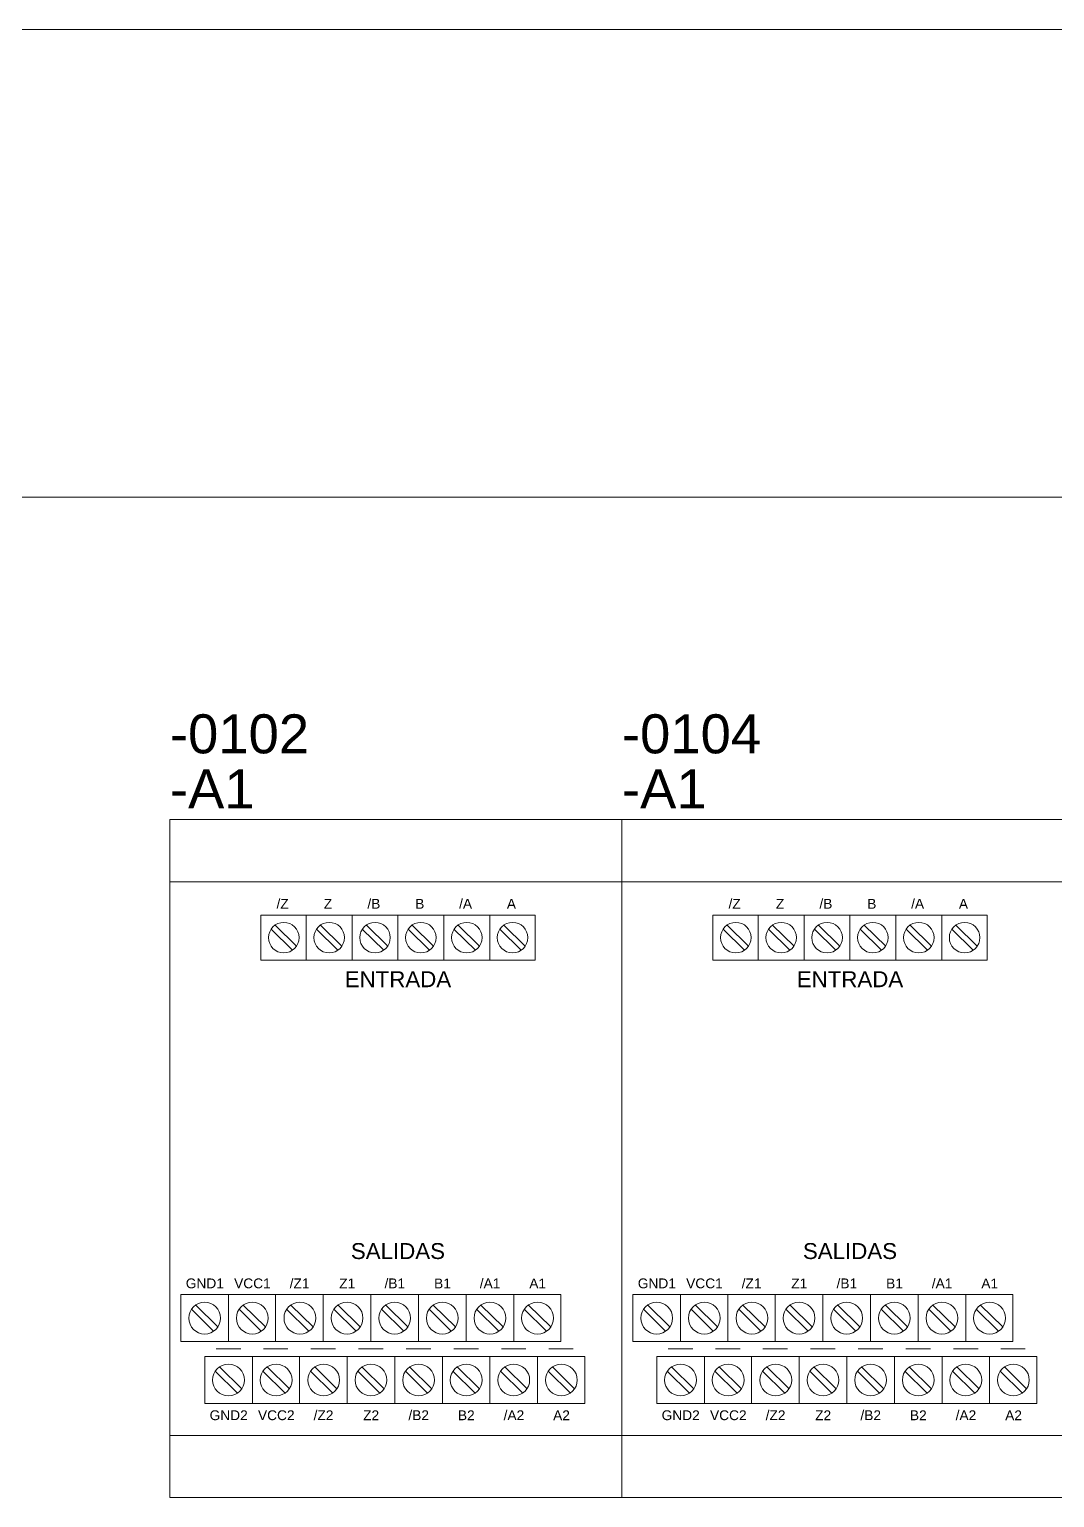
# Model space of a CAD drawing. Header units: millimetres. Extents: x 0 to 14510, y -7775 to 297.
# Drawn here: x 1340.8 to 1472.4, y -2152.9 to -1964.5 of the extents above; entities that cross this region are included whole.
import ezdxf

# ---------------------------------------------------------------- set-up
doc = ezdxf.new("R2010")
doc.units = ezdxf.units.MM
doc.layers.add('eProC - L2', color=41, linetype='Continuous', lineweight=20)
doc.layers.add('Textos eProC', color=41, linetype='Continuous', lineweight=25)
doc.styles.get("Standard").update_dxf_attribs({"font": 'arial.ttf'})

msp = doc.modelspace()

# ---------------------------------------------------------------- linework, layer by layer
at = {"layer": 'eProC - L2'}
for p, q in [((1358.86, -2152.85), (1358.86, -2065.86)), ((1416.86, -2065.86), (1416.86, -2152.85)), ((1416.86, -2152.85), (1416.86, -2065.86)), ((1358.86, -2073.84), (1416.86, -2073.84)), ((1416.86, -2073.84), (1474.86, -2073.84)), ((1372.36, -2079.38), (1375.11, -2082.09)), ((1376.36, -2078.1), (1376.36, -2083.9)), ((1378.19, -2079.38), (1380.94, -2082.09)), ((1382.24, -2078.1), (1382.24, -2083.9)), ((1384.07, -2079.38), (1386.82, -2082.09)), ((1388.12, -2078.1), (1388.12, -2083.9)), ((1389.95, -2079.38), (1392.7, -2082.09)), ((1394, -2078.1), (1394, -2083.9)), ((1395.84, -2079.38), (1398.58, -2082.09)), ((1399.89, -2078.1), (1399.89, -2083.9)), ((1401.72, -2079.38), (1404.46, -2082.09)), ((1430.36, -2079.38), (1433.11, -2082.09)), ((1434.36, -2078.1), (1434.36, -2083.9)), ((1436.19, -2079.38), (1438.94, -2082.09)), ((1440.24, -2078.1), (1440.24, -2083.9)), ((1442.07, -2079.38), (1444.82, -2082.09)), ((1446.12, -2078.1), (1446.12, -2083.9)), ((1447.95, -2079.38), (1450.7, -2082.09)), ((1452, -2078.1), (1452, -2083.9)), ((1453.84, -2079.38), (1456.58, -2082.09)), ((1457.89, -2078.1), (1457.89, -2083.9)), ((1459.72, -2079.38), (1462.46, -2082.09)), ((1371.84, -2079.92), (1374.58, -2082.62)), ((1377.67, -2079.92), (1380.41, -2082.62)), ((1383.55, -2079.92), (1386.29, -2082.62)), ((1389.43, -2079.92), (1392.17, -2082.62)), ((1395.31, -2079.92), (1398.06, -2082.62)), ((1401.19, -2079.92), (1403.94, -2082.62)), ((1429.84, -2079.92), (1432.58, -2082.62)), ((1435.67, -2079.92), (1438.41, -2082.62)), ((1441.55, -2079.92), (1444.29, -2082.62)), ((1447.43, -2079.92), (1450.17, -2082.62)), ((1453.31, -2079.92), (1456.06, -2082.62)), ((1459.19, -2079.92), (1461.94, -2082.62)), ((1393.47, -2083.9), (1393.48, -2083.91)), ((1451.47, -2083.9), (1451.48, -2083.91)), ((1366.37, -2126.81), (1366.37, -2132.83)), ((1372.43, -2126.81), (1372.43, -2132.83)), ((1378.54, -2126.81), (1378.54, -2132.83)), ((1384.65, -2126.81), (1384.65, -2132.83)), ((1390.76, -2126.81), (1390.76, -2132.83)), ((1396.87, -2126.81), (1396.87, -2132.83)), ((1402.98, -2126.81), (1402.98, -2132.83)), ((1424.37, -2126.81), (1424.37, -2132.83)), ((1430.43, -2126.81), (1430.43, -2132.83)), ((1436.54, -2126.81), (1436.54, -2132.83)), ((1442.65, -2126.81), (1442.65, -2132.83)), ((1448.76, -2126.81), (1448.76, -2132.83)), ((1454.87, -2126.81), (1454.87, -2132.83)), ((1460.98, -2126.81), (1460.98, -2132.83)), ((1361.62, -2128.69), (1364.47, -2131.5)), ((1362.17, -2128.14), (1365.02, -2130.95)), ((1367.73, -2128.69), (1370.58, -2131.5)), ((1368.28, -2128.14), (1371.13, -2130.95)), ((1373.84, -2128.69), (1376.69, -2131.5)), ((1374.38, -2128.14), (1377.23, -2130.95)), ((1379.9, -2128.69), (1382.75, -2131.5)), ((1380.44, -2128.14), (1383.29, -2130.95)), ((1386.01, -2128.69), (1388.86, -2131.5)), ((1386.55, -2128.14), (1389.4, -2130.95)), ((1392.11, -2128.69), (1394.97, -2131.5)), ((1392.66, -2128.14), (1395.51, -2130.95)), ((1398.22, -2128.69), (1401.07, -2131.5)), ((1398.77, -2128.14), (1401.62, -2130.95)), ((1404.33, -2128.69), (1407.18, -2131.5)), ((1404.88, -2128.14), (1407.73, -2130.95)), ((1419.62, -2128.69), (1422.47, -2131.5)), ((1420.17, -2128.14), (1423.02, -2130.95)), ((1425.73, -2128.69), (1428.58, -2131.5)), ((1426.28, -2128.14), (1429.13, -2130.95)), ((1431.84, -2128.69), (1434.69, -2131.5)), ((1432.38, -2128.14), (1435.23, -2130.95)), ((1437.9, -2128.69), (1440.75, -2131.5)), ((1438.44, -2128.14), (1441.29, -2130.95)), ((1444.01, -2128.69), (1446.86, -2131.5)), ((1444.55, -2128.14), (1447.4, -2130.95)), ((1450.11, -2128.69), (1452.97, -2131.5)), ((1450.66, -2128.14), (1453.51, -2130.95)), ((1456.22, -2128.69), (1459.07, -2131.5)), ((1456.77, -2128.14), (1459.62, -2130.95)), ((1462.33, -2128.69), (1465.18, -2131.5)), ((1462.88, -2128.14), (1465.73, -2130.95)), ((1364.8, -2133.74), (1367.95, -2133.74)), ((1370.86, -2133.74), (1374.01, -2133.74)), ((1376.96, -2133.74), (1380.11, -2133.74)), ((1383.07, -2133.74), (1386.22, -2133.74)), ((1389.18, -2133.74), (1392.33, -2133.74)), ((1395.29, -2133.74), (1398.44, -2133.74)), ((1396.31, -2132.83), (1396.32, -2132.84)), ((1401.4, -2133.74), (1404.55, -2133.74)), ((1407.46, -2133.74), (1410.61, -2133.74)), ((1422.8, -2133.74), (1425.95, -2133.74)), ((1428.86, -2133.74), (1432.01, -2133.74)), ((1434.96, -2133.74), (1438.11, -2133.74)), ((1441.07, -2133.74), (1444.22, -2133.74)), ((1447.18, -2133.74), (1450.33, -2133.74)), ((1453.29, -2133.74), (1456.44, -2133.74)), ((1454.31, -2132.83), (1454.32, -2132.84)), ((1459.4, -2133.74), (1462.55, -2133.74)), ((1465.46, -2133.74), (1468.61, -2133.74)), ((1365.23, -2136.08), (1368.08, -2138.89)), ((1369.44, -2134.75), (1369.44, -2140.77)), ((1371.34, -2136.08), (1374.19, -2138.89)), ((1375.49, -2134.75), (1375.49, -2140.77)), ((1377.45, -2136.08), (1380.3, -2138.89)), ((1381.6, -2134.75), (1381.6, -2140.77)), ((1383.5, -2136.08), (1386.35, -2138.89)), ((1387.71, -2134.75), (1387.71, -2140.77)), ((1389.61, -2136.08), (1392.46, -2138.89)), ((1393.82, -2134.75), (1393.82, -2140.77)), ((1395.72, -2136.08), (1398.57, -2138.89)), ((1399.93, -2134.75), (1399.93, -2140.77)), ((1401.83, -2136.08), (1404.68, -2138.89)), ((1406.04, -2134.75), (1406.04, -2140.77)), ((1407.94, -2136.08), (1410.79, -2138.89)), ((1423.23, -2136.08), (1426.08, -2138.89)), ((1427.44, -2134.75), (1427.44, -2140.77)), ((1429.34, -2136.08), (1432.19, -2138.89)), ((1433.49, -2134.75), (1433.49, -2140.77)), ((1435.45, -2136.08), (1438.3, -2138.89)), ((1439.6, -2134.75), (1439.6, -2140.77)), ((1441.5, -2136.08), (1444.35, -2138.89)), ((1445.71, -2134.75), (1445.71, -2140.77)), ((1447.61, -2136.08), (1450.46, -2138.89)), ((1451.82, -2134.75), (1451.82, -2140.77)), ((1453.72, -2136.08), (1456.57, -2138.89)), ((1457.93, -2134.75), (1457.93, -2140.77)), ((1459.83, -2136.08), (1462.68, -2138.89)), ((1464.04, -2134.75), (1464.04, -2140.77)), ((1465.94, -2136.08), (1468.79, -2138.89)), ((1364.68, -2136.63), (1367.53, -2139.44)), ((1370.79, -2136.63), (1373.64, -2139.44)), ((1376.9, -2136.63), (1379.75, -2139.44)), ((1382.96, -2136.63), (1385.81, -2139.44)), ((1389.07, -2136.63), (1391.92, -2139.44)), ((1395.18, -2136.63), (1398.03, -2139.44)), ((1401.29, -2136.63), (1404.14, -2139.44)), ((1407.4, -2136.63), (1410.25, -2139.44)), ((1422.68, -2136.63), (1425.53, -2139.44)), ((1428.79, -2136.63), (1431.64, -2139.44)), ((1434.9, -2136.63), (1437.75, -2139.44)), ((1440.96, -2136.63), (1443.81, -2139.44)), ((1447.07, -2136.63), (1449.92, -2139.44)), ((1453.18, -2136.63), (1456.03, -2139.44)), ((1459.29, -2136.63), (1462.14, -2139.44)), ((1465.4, -2136.63), (1468.25, -2139.44)), ((1399.38, -2140.77), (1399.39, -2140.78)), ((1457.38, -2140.77), (1457.39, -2140.78)), ((1358.86, -2144.87), (1416.86, -2144.87)), ((1416.86, -2144.87), (1474.86, -2144.87)), ((1416.86, -2152.85), (1358.86, -2152.85)), ((1474.86, -2152.85), (1416.86, -2152.85))]:
    msp.add_line(p, q, dxfattribs=at)
for points in [[(1569.21, -1964.46), (1089.21, -1964.46), (1089.21, -2024.46), (1569.21, -2024.46), (1569.21, -1964.46)], [(1358.86, -2065.86), (1416.86, -2065.86)], [(1416.86, -2065.86), (1474.86, -2065.86)], [(1370.53, -2078.1), (1370.53, -2083.9), (1405.72, -2083.9), (1405.72, -2078.1), (1370.53, -2078.1)], [(1428.53, -2078.1), (1428.53, -2083.9), (1463.72, -2083.9), (1463.72, -2078.1), (1428.53, -2078.1)], [(1360.26, -2126.81), (1360.26, -2132.83), (1409.03, -2132.83), (1409.03, -2126.81), (1360.26, -2126.81)], [(1418.26, -2126.81), (1418.26, -2132.83), (1467.03, -2132.83), (1467.03, -2126.81), (1418.26, -2126.81)], [(1363.33, -2134.75), (1363.33, -2140.77), (1412.1, -2140.77), (1412.1, -2134.75), (1363.33, -2134.75)], [(1421.33, -2134.75), (1421.33, -2140.77), (1470.1, -2140.77), (1470.1, -2134.75), (1421.33, -2134.75)]]:
    msp.add_lwpolyline(points, dxfattribs=at)
for centre, radius in [((1373.47, -2081), 1.96), ((1379.3, -2081), 1.96), ((1385.18, -2081), 1.96), ((1391.06, -2081), 1.96), ((1396.95, -2081), 1.96), ((1402.83, -2081), 1.96), ((1431.47, -2081), 1.96), ((1437.3, -2081), 1.96), ((1443.18, -2081), 1.96), ((1449.06, -2081), 1.96), ((1454.95, -2081), 1.96), ((1460.83, -2081), 1.96), ((1363.32, -2129.82), 2.04), ((1369.43, -2129.82), 2.04), ((1375.54, -2129.82), 2.04), ((1381.59, -2129.82), 2.04), ((1387.7, -2129.82), 2.04), ((1393.81, -2129.82), 2.04), ((1399.92, -2129.82), 2.04), ((1406.03, -2129.82), 2.04), ((1421.32, -2129.82), 2.04), ((1427.43, -2129.82), 2.04), ((1433.54, -2129.82), 2.04), ((1439.59, -2129.82), 2.04), ((1445.7, -2129.82), 2.04), ((1451.81, -2129.82), 2.04), ((1457.92, -2129.82), 2.04), ((1464.03, -2129.82), 2.04), ((1366.38, -2137.76), 2.04), ((1372.49, -2137.76), 2.04), ((1378.6, -2137.76), 2.04), ((1384.66, -2137.76), 2.04), ((1390.77, -2137.76), 2.04), ((1396.88, -2137.76), 2.04), ((1402.98, -2137.76), 2.04), ((1409.09, -2137.76), 2.04), ((1424.38, -2137.76), 2.04), ((1430.49, -2137.76), 2.04), ((1436.6, -2137.76), 2.04), ((1442.66, -2137.76), 2.04), ((1448.77, -2137.76), 2.04), ((1454.88, -2137.76), 2.04), ((1460.98, -2137.76), 2.04), ((1467.09, -2137.76), 2.04)]:
    msp.add_circle(centre, radius, dxfattribs=at)

# ---------------------------------------------------------------- texts
at = {"layer": 'eProC - L2', "char_height": 1.26, "attachment_point": 5}
for s, insert in [('/Z', (1373.32, -2076.66)), ('Z', (1379.15, -2076.66)), ('/B', (1385.03, -2076.66)), ('B', (1390.92, -2076.66)), ('/A', (1396.8, -2076.66)), ('A', (1402.68, -2076.66)), ('/Z', (1431.32, -2076.66)), ('Z', (1437.15, -2076.66)), ('/B', (1443.03, -2076.66)), ('B', (1448.92, -2076.66)), ('/A', (1454.8, -2076.66)), ('A', (1460.68, -2076.66)), ('GND1', (1363.34, -2125.37)), ('VCC1', (1369.45, -2125.37)), ('/Z1', (1375.5, -2125.37)), ('Z1', (1381.61, -2125.37)), ('/B1', (1387.72, -2125.37)), ('B1', (1393.83, -2125.37)), ('/A1', (1399.94, -2125.37)), ('A1', (1406.05, -2125.37)), ('GND1', (1421.34, -2125.37)), ('VCC1', (1427.45, -2125.37)), ('/Z1', (1433.5, -2125.37)), ('Z1', (1439.61, -2125.37)), ('/B1', (1445.72, -2125.37)), ('B1', (1451.83, -2125.37)), ('/A1', (1457.94, -2125.37)), ('A1', (1464.05, -2125.37)), ('GND2', (1366.4, -2142.29)), ('VCC2', (1372.51, -2142.29)), ('/Z2', (1378.57, -2142.29)), ('Z2', (1384.68, -2142.29)), ('/B2', (1390.78, -2142.29)), ('B2', (1396.89, -2142.29)), ('/A2', (1403, -2142.29)), ('A2', (1409.11, -2142.29)), ('GND2', (1424.4, -2142.29)), ('VCC2', (1430.51, -2142.29)), ('/Z2', (1436.57, -2142.29)), ('Z2', (1442.68, -2142.29)), ('/B2', (1448.78, -2142.29)), ('B2', (1454.89, -2142.29)), ('/A2', (1461, -2142.29)), ('A2', (1467.11, -2142.29))]:
    msp.add_mtext(s, dxfattribs=dict(at, insert=insert))
at = {"layer": 'eProC - L2', "char_height": 2.047, "attachment_point": 2}
for s, insert in [('ENTRADA', (1388.12, -2085.31)), ('ENTRADA', (1446.12, -2085.31)), ('SALIDAS', (1388.12, -2120.19)), ('SALIDAS', (1446.12, -2120.19))]:
    msp.add_mtext_dynamic_manual_height_columns(s, width=22.0922, gutter_width=7.87, heights=[0], dxfattribs=dict(at, insert=insert))
at = {"layer": 'Textos eProC', "char_height": 5, "attachment_point": 7}
for s, insert in [('-0102', (1358.86, -2057.42)), ('-0104', (1416.86, -2057.42)), ('-A1', (1358.86, -2064.42)), ('-A1', (1416.86, -2064.42))]:
    msp.add_mtext_dynamic_manual_height_columns(s, width=18.3122, gutter_width=12.5, heights=[0], dxfattribs=dict(at, insert=insert))

doc.saveas('drawing.dxf')
